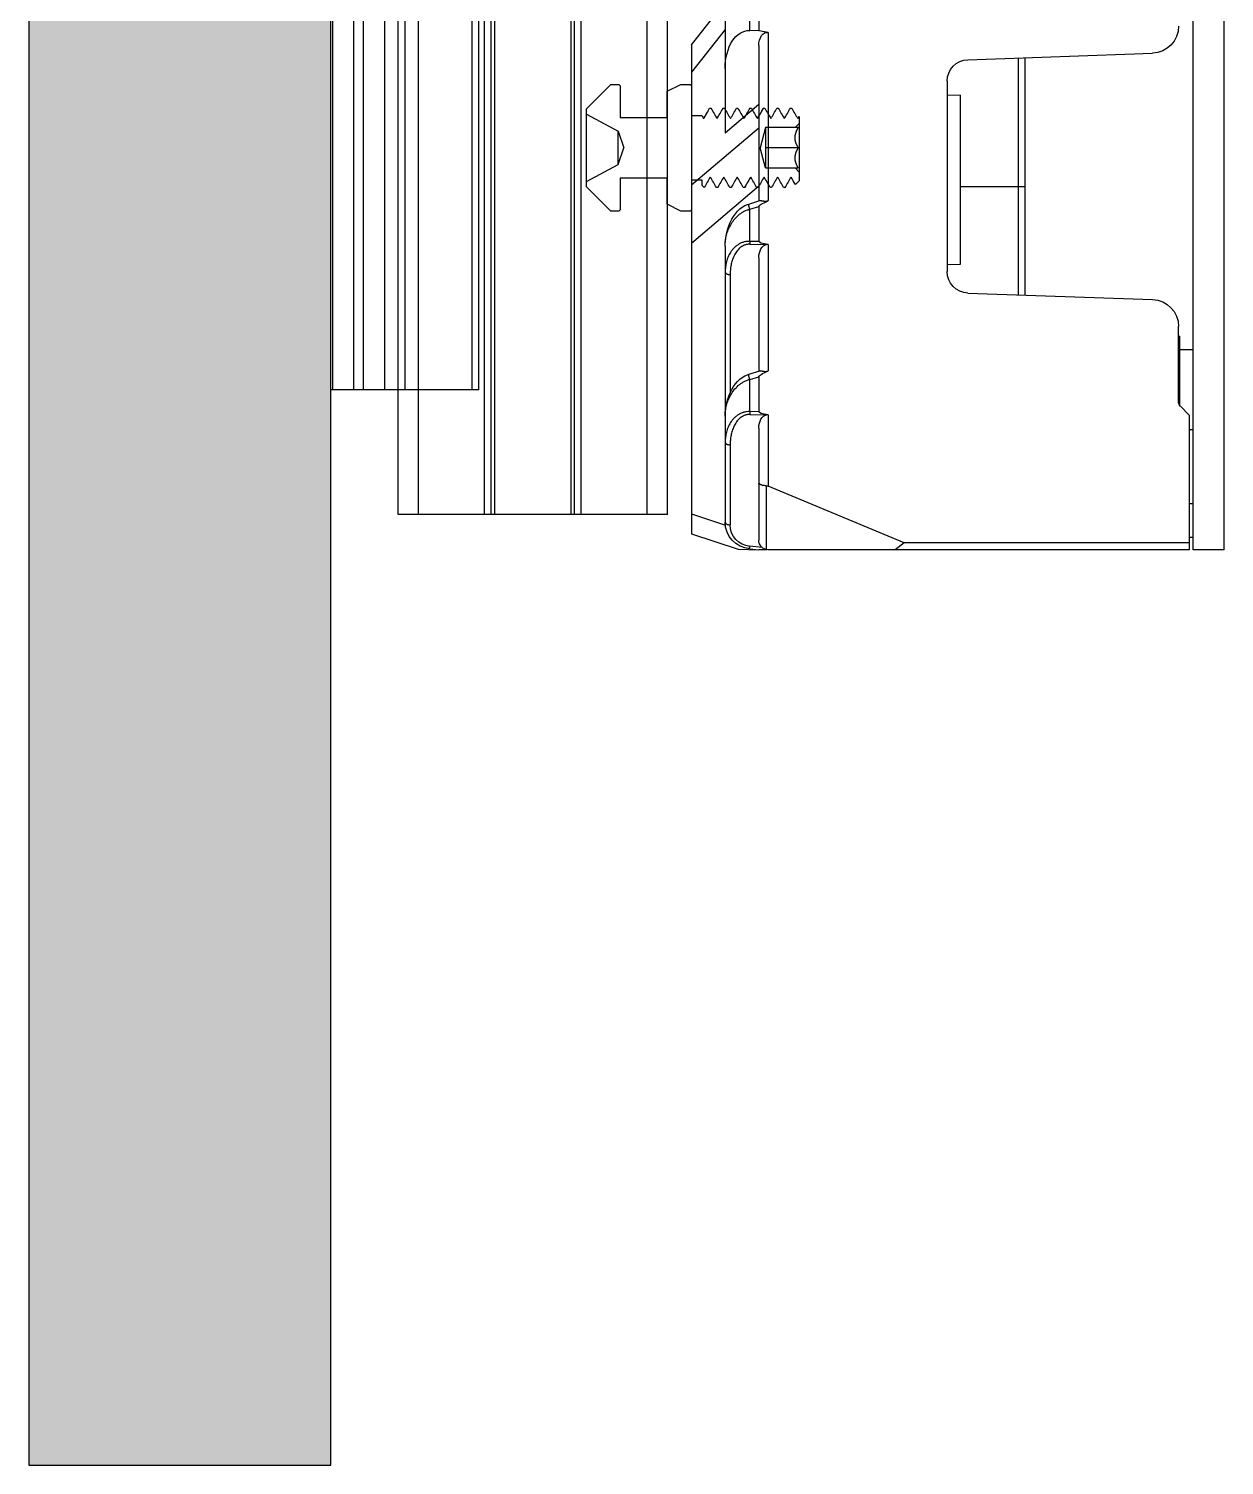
# Model space of a CAD drawing. Header units: millimetres. Extents: x 620 to 19791, y 2539 to 6969.
# Drawn here: x 18899.4 to 18988.3, y 3728.4 to 3835.2 of the extents above; entities that cross this region are included whole.
import ezdxf

# ---------------------------------------------------------------- set-up
doc = ezdxf.new("R2010")
doc.units = ezdxf.units.MM
for name, color, linetype in [('02___PRT_ALL_AXES', 7, 'Continuous'), ('_88746', 7, 'Continuous'), ('DIM', 4, 'Continuous')]:
    doc.layers.add(name, color=color, linetype=linetype)
doc.layers.add('1轮廓线', color=7, linetype='Continuous', lineweight=25)

# ---------------------------------------------------------------- blocks, each defined once
blk = doc.blocks.new('ETYFHGJM')
at = {"color": 7, "linetype": 'Continuous'}
for p, q in [((11718.13, 4125.05), (11718.13, 3861.38)), ((11715.63, 3882.96), (11715.63, 3868.99)), ((11716.3, 3869), (11716.3, 3872.88)), ((11720.63, 3867.94), (11718.13, 3871.11)), ((11714.93, 3868.87), (11715.63, 3868.99)), ((11714.93, 3868.87), (11714.93, 3856.36)), ((11715.63, 3868.99), (11716.3, 3869)), ((11718.13, 3869.08), (11720.63, 3865.91)), ((11715.63, 3867.89), (11715.63, 3856.33)), ((11720.63, 3867.94), (11720.63, 3831.6)), ((11700.08, 3866.84), (11686.36, 3867.32)), ((11695.83, 3849.34), (11695.83, 3866.99)), ((11696.32, 3849.36), (11696.32, 3866.97)), ((11701.63, 3865.24), (11701.63, 3851.09)), ((11715.63, 3863.5), (11718.13, 3861.38)), ((11720.63, 3857.53), (11715.63, 3861.78)), ((11700.63, 3857.41), (11695.83, 3857.41)), ((11720.63, 3853.21), (11715.63, 3857.45)), ((11716.38, 3856.11), (11715.55, 3856.36)), ((11716.3, 3855.72), (11715.63, 3855.93)), ((11715.63, 3855.93), (11715.63, 3853.32)), ((11716.3, 3853.33), (11716.3, 3855.72)), ((11714.93, 3853.09), (11714.93, 3843.7)), ((11716.3, 3853.12), (11715.06, 3853.09)), ((11715.63, 3853.32), (11716.3, 3853.33)), ((11718.13, 3852.98), (11718.13, 3832.46)), ((11715.63, 3852.1), (11715.63, 3843.68)), ((11717.76, 3850.85), (11717.76, 3842.07)), ((11700.08, 3849.49), (11686.36, 3849.01)), ((11684.43, 3841.42), (11684.43, 3847.01)), ((11716.38, 3843.45), (11715.55, 3843.7)), ((11716.3, 3843.07), (11715.63, 3843.27)), ((11715.63, 3843.27), (11715.63, 3840.66)), ((11716.3, 3840.68), (11716.3, 3843.07)), ((11684.28, 3841.07), (11683.63, 3840.41)), ((11715.63, 3840.66), (11716.3, 3840.68)), ((11683.63, 3840.41), (11683.63, 3830.41)), ((11714.93, 3840.43), (11714.93, 3835.12)), ((11716.3, 3840.46), (11715.06, 3840.43)), ((11715.63, 3839.44), (11715.63, 3831.11)), ((11717.76, 3838.2), (11717.76, 3832.25)), ((11704.83, 3830.91), (11714.93, 3835.12)), ((11715.08, 3835.16), (11715.08, 3830.43)), ((11720.63, 3833.07), (11718.11, 3832.24)), ((11720.63, 3831.6), (11717.16, 3830.45)), ((11683.63, 3830.91), (11704.83, 3830.91)), ((11683.63, 3830.41), (11714.93, 3830.41)), ((11704.83, 3830.91), (11705.5, 3830.41)), ((11715, 3830.41), (11715.63, 3830.41)), ((11715.38, 3830.58), (11716.3, 3830.66)), ((11716.3, 3830.47), (11715.63, 3830.41)), ((11717.16, 3830.45), (11715.63, 3830.41))]:
    blk.add_line(p, q, dxfattribs=at)
for points in [[(11718.13, 3852.98), (11718.12, 3853.25), (11718.09, 3853.59), (11718.03, 3853.9), (11717.96, 3854.2), (11717.86, 3854.48), (11717.76, 3854.74), (11717.64, 3854.98), (11717.51, 3855.19), (11717.36, 3855.39), (11717.21, 3855.58), (11717.04, 3855.74), (11716.86, 3855.87), (11716.67, 3855.99), (11716.48, 3856.07), (11716.38, 3856.11)], [(11718.13, 3840.33), (11718.12, 3840.6), (11718.09, 3840.93), (11718.03, 3841.25), (11717.96, 3841.55), (11717.86, 3841.83), (11717.76, 3842.08), (11717.64, 3842.32), (11717.51, 3842.54), (11717.36, 3842.74), (11717.21, 3842.92), (11717.04, 3843.08), (11716.86, 3843.22), (11716.67, 3843.33), (11716.48, 3843.42), (11716.38, 3843.45)]]:
    blk.add_lwpolyline(points, dxfattribs=at)
for centre, radius, start, end in [((11686.43, 3869.32), 2, 180, 268), ((11700.03, 3865.24), 1.6, 0, 88), ((11700.03, 3851.09), 1.6, 272, 0), ((11686.43, 3847.01), 2, 92, 180), ((11683.93, 3841.42), 0.5, 315, 0), ((11716.13, 3832.46), 2, 275, 0), ((11716.16, 3832.25), 1.6, 275.0001, 359.9999), ((11714.93, 3831.11), 0.7, 270, 360)]:
    blk.add_arc(centre, radius, start, end, dxfattribs=at)
for centre, major_axis, ratio, start_param, end_param in [((11714.93, 3867.77), (0.12, 1.1), 0.625869, -1.399955, 0.170842), ((11716.13, 3865.85), (0.34, 3.15), 0.625869, -1.399955, 0.083575), ((11711.04, 3857.29), (4.59, -1.38), 0.083503, 0.025059, 0.58464), ((11711.04, 3853.2), (4.59, 0.12), 0.087128, -0.561803, -0.002222), ((11714.93, 3851.99), (0.12, 1.1), 0.625869, -1.399955, -0.020975), ((11711.04, 3844.64), (4.59, -1.38), 0.083503, 0.025059, 0.58464), ((11711.04, 3840.54), (4.59, 0.12), 0.087128, -0.561803, -0.002222), ((11714.93, 3839.33), (0.12, 1.1), 0.625869, -1.399955, -0.020975), ((11714.93, 3834.03), (0.27, 1.12), 0.575257, 0.178431, 0.39937)]:
    blk.add_ellipse(centre, major_axis=major_axis, ratio=ratio, start_param=start_param, end_param=end_param, dxfattribs=at)
for points, knots in [([(11715.55, 3856.36), (11715.54, 3856.36), (11715.53, 3856.36), (11715.5, 3856.36), (11715.47, 3856.36), (11715.44, 3856.36), (11715.41, 3856.35), (11715.36, 3856.35), (11715.3, 3856.34), (11715.25, 3856.33), (11715.21, 3856.32), (11715.16, 3856.32), (11715.11, 3856.31), (11715.07, 3856.32), (11715.02, 3856.33), (11714.97, 3856.34), (11714.94, 3856.35), (11714.93, 3856.36)], [0, 0, 0, 0, 0.037591, 0.079248, 0.125257, 0.175575, 0.22996, 0.288084, 0.414107, 0.481299, 0.550839, 0.622431, 0.695789, 0.770586, 0.846501, 0.923108, 1, 1, 1, 1]), ([(11716.3, 3855.72), (11716.31, 3855.75), (11716.32, 3855.8), (11716.34, 3855.87), (11716.36, 3855.93), (11716.37, 3855.98), (11716.38, 3856.02), (11716.38, 3856.04), (11716.38, 3856.06), (11716.38, 3856.07), (11716.39, 3856.08), (11716.39, 3856.09), (11716.39, 3856.09), (11716.39, 3856.1), (11716.39, 3856.1), (11716.38, 3856.1), (11716.38, 3856.11), (11716.38, 3856.11), (11716.38, 3856.11)], [0, 0, 0, 0, 0.194087, 0.380069, 0.55108, 0.700836, 0.765999, 0.823888, 0.873984, 0.915878, 0.933647, 0.94926, 0.962709, 0.974003, 0.983177, 0.990338, 0.995744, 1, 1, 1, 1]), ([(11718.13, 3852.98), (11718.13, 3853.12), (11718.11, 3853.39), (11718.03, 3853.79), (11717.91, 3854.19), (11717.72, 3854.57), (11717.48, 3854.94), (11717.22, 3855.22), (11716.97, 3855.42), (11716.77, 3855.55), (11716.54, 3855.65), (11716.38, 3855.7), (11716.3, 3855.72)], [0, 0, 0, 0, 0.114157, 0.229711, 0.347349, 0.467857, 0.592213, 0.721633, 0.78874, 0.857568, 0.928087, 1, 1, 1, 1]), ([(11714.93, 3853.09), (11714.95, 3853.09), (11714.99, 3853.09), (11715.04, 3853.09), (11715.06, 3853.09)], [0, 0, 0, 0, 0.502289, 1, 1, 1, 1]), ([(11716.3, 3853.33), (11716.3, 3853.3), (11716.3, 3853.22), (11716.3, 3853.15), (11716.3, 3853.12)], [0, 0, 0, 0, 0.520636, 1, 1, 1, 1]), ([(11716.3, 3853.33), (11716.38, 3853.33), (11716.54, 3853.33), (11716.77, 3853.28), (11716.98, 3853.2), (11717.17, 3853.09), (11717.34, 3852.97), (11717.49, 3852.83), (11717.62, 3852.68), (11717.77, 3852.46), (11717.92, 3852.18), (11718.04, 3851.82), (11718.11, 3851.44), (11718.13, 3851.19), (11718.13, 3851.07)], [0, 0, 0, 0, 0.073456, 0.145212, 0.214736, 0.281927, 0.34698, 0.410217, 0.471982, 0.532592, 0.651272, 0.768029, 0.883995, 1, 1, 1, 1]), ([(11716.3, 3853.12), (11716.34, 3853.12), (11716.41, 3853.12), (11716.51, 3853.1), (11716.61, 3853.08), (11716.74, 3853.03), (11716.88, 3852.96), (11717.09, 3852.81), (11717.26, 3852.62), (11717.39, 3852.41), (11717.5, 3852.2), (11717.61, 3851.92), (11717.7, 3851.57), (11717.75, 3851.21), (11717.76, 3850.97), (11717.76, 3850.85)], [0, 0, 0, 0, 0.035465, 0.070586, 0.105244, 0.139388, 0.206036, 0.270837, 0.39625, 0.457756, 0.518712, 0.639533, 0.759696, 0.879732, 1, 1, 1, 1]), ([(11718.13, 3851.07), (11718.13, 3851.06), (11718.13, 3851.05), (11718.12, 3851.02), (11718.1, 3850.99), (11718.07, 3850.95), (11718.02, 3850.92), (11717.97, 3850.89), (11717.9, 3850.87), (11717.83, 3850.86), (11717.79, 3850.86), (11717.76, 3850.85)], [0, 0, 0, 0, 0.043528, 0.088011, 0.182534, 0.288572, 0.408214, 0.541346, 0.68628, 0.840327, 1, 1, 1, 1]), ([(11715.55, 3843.7), (11715.54, 3843.7), (11715.53, 3843.71), (11715.5, 3843.71), (11715.47, 3843.71), (11715.44, 3843.7), (11715.41, 3843.7), (11715.36, 3843.69), (11715.3, 3843.68), (11715.25, 3843.67), (11715.21, 3843.66), (11715.16, 3843.66), (11715.11, 3843.66), (11715.07, 3843.66), (11715.02, 3843.67), (11714.97, 3843.68), (11714.94, 3843.69), (11714.93, 3843.7)], [0, 0, 0, 0, 0.037591, 0.079248, 0.125257, 0.175575, 0.22996, 0.288084, 0.414107, 0.481299, 0.550839, 0.622431, 0.695789, 0.770586, 0.846501, 0.923108, 1, 1, 1, 1]), ([(11716.3, 3843.07), (11716.31, 3843.09), (11716.32, 3843.14), (11716.34, 3843.21), (11716.36, 3843.28), (11716.37, 3843.33), (11716.38, 3843.36), (11716.38, 3843.38), (11716.38, 3843.4), (11716.38, 3843.42), (11716.39, 3843.43), (11716.39, 3843.43), (11716.39, 3843.44), (11716.39, 3843.44), (11716.39, 3843.45), (11716.38, 3843.45), (11716.38, 3843.45), (11716.38, 3843.45), (11716.38, 3843.45)], [0, 0, 0, 0, 0.194087, 0.380069, 0.55108, 0.700836, 0.765999, 0.823888, 0.873984, 0.915878, 0.933647, 0.94926, 0.962709, 0.974003, 0.983177, 0.990338, 0.995744, 1, 1, 1, 1]), ([(11718.13, 3840.33), (11718.13, 3840.46), (11718.11, 3840.73), (11718.03, 3841.14), (11717.91, 3841.53), (11717.72, 3841.92), (11717.48, 3842.29), (11717.22, 3842.56), (11716.97, 3842.76), (11716.77, 3842.89), (11716.54, 3843), (11716.38, 3843.05), (11716.3, 3843.07)], [0, 0, 0, 0, 0.114157, 0.229711, 0.347349, 0.467857, 0.592213, 0.721633, 0.78874, 0.857568, 0.928087, 1, 1, 1, 1]), ([(11716.3, 3840.68), (11716.3, 3840.64), (11716.3, 3840.57), (11716.3, 3840.5), (11716.3, 3840.46)], [0, 0, 0, 0, 0.520636, 1, 1, 1, 1]), ([(11716.3, 3840.68), (11716.38, 3840.68), (11716.54, 3840.67), (11716.77, 3840.62), (11716.98, 3840.54), (11717.17, 3840.44), (11717.34, 3840.31), (11717.49, 3840.17), (11717.62, 3840.02), (11717.77, 3839.81), (11717.92, 3839.52), (11718.04, 3839.16), (11718.11, 3838.79), (11718.13, 3838.54), (11718.13, 3838.41)], [0, 0, 0, 0, 0.073456, 0.145212, 0.214736, 0.281927, 0.34698, 0.410217, 0.471982, 0.532592, 0.651272, 0.768029, 0.883995, 1, 1, 1, 1]), ([(11714.93, 3840.43), (11714.95, 3840.43), (11714.99, 3840.44), (11715.04, 3840.43), (11715.06, 3840.43)], [0, 0, 0, 0, 0.502289, 1, 1, 1, 1]), ([(11716.3, 3840.46), (11716.34, 3840.46), (11716.41, 3840.46), (11716.51, 3840.45), (11716.61, 3840.42), (11716.74, 3840.38), (11716.88, 3840.3), (11717.09, 3840.15), (11717.26, 3839.96), (11717.39, 3839.75), (11717.5, 3839.54), (11717.61, 3839.26), (11717.7, 3838.91), (11717.75, 3838.56), (11717.76, 3838.32), (11717.76, 3838.2)], [0, 0, 0, 0, 0.035465, 0.070586, 0.105244, 0.139388, 0.206036, 0.270837, 0.39625, 0.457756, 0.518712, 0.639533, 0.759696, 0.879732, 1, 1, 1, 1]), ([(11718.13, 3838.41), (11718.13, 3838.41), (11718.13, 3838.39), (11718.12, 3838.37), (11718.1, 3838.33), (11718.07, 3838.3), (11718.02, 3838.26), (11717.97, 3838.24), (11717.9, 3838.22), (11717.83, 3838.2), (11717.79, 3838.2), (11717.76, 3838.2)], [0, 0, 0, 0, 0.043528, 0.088011, 0.182534, 0.288572, 0.408214, 0.541346, 0.68628, 0.840327, 1, 1, 1, 1]), ([(11715.08, 3835.16), (11715.12, 3835.16), (11715.19, 3835.17), (11715.3, 3835.18), (11715.39, 3835.2), (11715.46, 3835.23), (11715.51, 3835.25), (11715.54, 3835.26), (11715.57, 3835.28), (11715.59, 3835.29), (11715.61, 3835.31), (11715.62, 3835.32), (11715.63, 3835.34), (11715.63, 3835.35), (11715.63, 3835.36)], [0, 0, 0, 0, 0.188559, 0.364475, 0.523328, 0.661698, 0.722501, 0.777496, 0.826676, 0.870185, 0.908383, 0.941943, 0.971959, 1, 1, 1, 1]), ([(11718.13, 3832.46), (11718.13, 3832.46), (11718.13, 3832.44), (11718.12, 3832.42), (11718.1, 3832.38), (11718.07, 3832.35), (11718.02, 3832.32), (11717.97, 3832.29), (11717.9, 3832.27), (11717.83, 3832.26), (11717.79, 3832.25), (11717.76, 3832.25)], [0, 0, 0, 0, 0.043528, 0.088011, 0.182534, 0.288572, 0.408214, 0.541346, 0.68628, 0.840327, 1, 1, 1, 1]), ([(11716.3, 3830.47), (11716.3, 3830.47), (11716.3, 3830.47), (11716.3, 3830.47), (11716.3, 3830.48), (11716.3, 3830.48), (11716.31, 3830.49), (11716.31, 3830.5), (11716.31, 3830.52), (11716.31, 3830.55), (11716.3, 3830.58), (11716.3, 3830.62), (11716.3, 3830.64), (11716.3, 3830.66)], [0, 0, 0, 0, 0.007686, 0.013846, 0.021863, 0.043757, 0.073655, 0.157322, 0.271995, 0.415972, 0.58711, 0.782895, 1, 1, 1, 1])]:
    blk.add_open_spline(points, degree=3, knots=knots, dxfattribs=at)
at = {"layer": '02___PRT_ALL_AXES', "color": 7, "linetype": 'Continuous'}
for p, q in [((11701.63, 3864.22), (11700.63, 3864.19)), ((11700.63, 3851.63), (11700.63, 3864.19)), ((11701.63, 3851.61), (11700.63, 3851.63))]:
    blk.add_line(p, q, dxfattribs=at)
at = {"layer": '_88746', "color": 7, "linetype": 'Continuous'}
for p, q in [((11681.03, 3830.41), (11681.03, 3999.16)), ((11683.33, 3830.41), (11683.33, 3999.16)), ((11684.43, 3846.29), (11684.33, 3846.29)), ((11684.33, 3841.12), (11684.33, 3846.29)), ((11684.33, 3845.29), (11683.33, 3845.29)), ((11683.63, 3839.34), (11683.33, 3839.34)), ((11683.63, 3833.84), (11683.33, 3833.84)), ((11683.63, 3831.34), (11683.33, 3831.34)), ((11681.03, 3830.41), (11683.33, 3830.41))]:
    blk.add_line(p, q, dxfattribs=at)
blk = doc.blocks.new('*U124')
blk.add_blockref('ETYFHGJM', (-11700.83, -4002.91))
blk = doc.blocks.new('*U125')
at = {"color": 0, "linetype": 'ByBlock', "lineweight": -2, "transparency": 16777216}
blk.add_blockref('*U124', (0, 0), dxfattribs=at)
blk = doc.blocks.new('STDGB')
at = {"color": 2, "linetype": 'Continuous'}
for p, q in [((11938.21, 3865.82), (11938.21, 3944.82)), ((11949.21, 3944.82), (11938.21, 3944.82)), ((11938.36, 3865.82), (11938.36, 3944.82)), ((11939.92, 3865.82), (11939.92, 3944.82)), ((11940.63, 3865.82), (11940.63, 3944.82)), ((11942.21, 3865.82), (11942.21, 3944.82)), ((11943.21, 3865.82), (11943.21, 3944.82)), ((11943.71, 3944.82), (11943.71, 3865.82)), ((11948.71, 3865.82), (11948.71, 3944.82)), ((11949.21, 3865.82), (11949.21, 3944.82)), ((11949.21, 3865.82), (11938.21, 3865.82))]:
    blk.add_line(p, q, dxfattribs=at)
blk = doc.blocks.new('RYFHVN')
at = {"layer": '1轮廓线', "linetype": 'Continuous', "lineweight": 25}
for p, q in [((8617.81, 3200.29), (8619.61, 3202.09)), ((8619.61, 3202.09), (8620.21, 3202.09)), ((8620.21, 3202.09), (8620.31, 3201.99)), ((8620.31, 3201.99), (8620.31, 3199.64)), ((8623.81, 3201.59), (8624.81, 3202.09)), ((8624.81, 3202.09), (8625.51, 3202.09)), ((8625.51, 3202.09), (8625.61, 3201.99)), ((8625.61, 3202.29), (8625.61, 3199.79)), ((8623.81, 3199.64), (8623.81, 3201.59)), ((8617.81, 3199.89), (8617.81, 3200.29)), ((8617.81, 3198.28), (8617.81, 3199.89)), ((8626.96, 3200.34), (8626.96, 3200.34)), ((8626.96, 3200.34), (8627.06, 3200.34)), ((8627.06, 3200.34), (8627.06, 3200.34)), ((8627.96, 3200.34), (8627.96, 3200.34)), ((8627.96, 3200.34), (8628.06, 3200.34)), ((8628.06, 3200.34), (8628.06, 3200.34)), ((8628.96, 3200.34), (8628.96, 3200.34)), ((8628.96, 3200.34), (8629.06, 3200.34)), ((8629.06, 3200.34), (8629.06, 3200.34)), ((8629.96, 3200.34), (8629.96, 3200.34)), ((8629.96, 3200.34), (8630.06, 3200.34)), ((8630.06, 3200.34), (8630.06, 3200.34)), ((8630.96, 3200.34), (8630.96, 3200.34)), ((8630.96, 3200.34), (8631.06, 3200.34)), ((8631.06, 3200.34), (8631.06, 3200.34)), ((8631.96, 3200.34), (8631.96, 3200.34)), ((8631.96, 3200.34), (8632.06, 3200.34)), ((8632.06, 3200.34), (8632.06, 3200.34)), ((8632.96, 3200.34), (8632.96, 3200.34)), ((8632.96, 3200.34), (8633.06, 3200.34)), ((8633.06, 3200.34), (8633.06, 3200.34)), ((8620.31, 3199.64), (8623.81, 3199.64)), ((8625.61, 3199.79), (8626.38, 3199.79)), ((8626.38, 3199.79), (8626.38, 3199.79)), ((8626.51, 3199.56), (8626.51, 3199.56)), ((8627.51, 3199.56), (8627.51, 3199.56)), ((8628.51, 3199.56), (8628.51, 3199.56)), ((8629.51, 3199.56), (8629.51, 3199.56)), ((8630.51, 3199.56), (8630.51, 3199.56)), ((8633.31, 3198.89), (8631.11, 3198.89)), ((8631.11, 3198.89), (8631.11, 3195.89)), ((8631.51, 3199.56), (8631.51, 3199.56)), ((8632.51, 3199.56), (8632.51, 3199.56)), ((8633.61, 3199.19), (8633.31, 3198.89)), ((8633.51, 3199.56), (8633.51, 3199.56)), ((8633.61, 3199.73), (8633.61, 3199.73)), ((8633.61, 3199.73), (8633.61, 3199.19)), ((8633.61, 3199.19), (8633.61, 3195.59)), ((8617.81, 3196.79), (8617.81, 3197.99)), ((8620.17, 3196.14), (8620.17, 3198.64)), ((8633.55, 3197.39), (8631.11, 3197.39)), ((8617.81, 3194.89), (8617.81, 3196.5)), ((8631.11, 3195.89), (8633.31, 3195.89)), ((8633.31, 3195.89), (8633.61, 3195.59)), ((8633.61, 3195.59), (8633.61, 3194.94)), ((8617.81, 3194.49), (8617.81, 3194.89)), ((8620.31, 3195.14), (8620.31, 3192.79)), ((8623.81, 3195.14), (8620.31, 3195.14)), ((8623.81, 3193.19), (8623.81, 3195.14)), ((8626.41, 3194.99), (8625.61, 3194.99)), ((8625.61, 3194.99), (8625.61, 3192.79)), ((8626.41, 3194.59), (8626.41, 3194.99)), ((8626.56, 3194.44), (8626.41, 3194.59)), ((8627.01, 3195.22), (8627.01, 3195.22)), ((8628.01, 3195.22), (8628.01, 3195.22)), ((8629.01, 3195.22), (8629.01, 3195.22)), ((8630.01, 3195.22), (8630.01, 3195.22)), ((8631.01, 3195.22), (8631.01, 3195.22)), ((8632.01, 3195.22), (8632.01, 3195.22)), ((8633.01, 3195.22), (8633.01, 3195.22)), ((8633.61, 3194.94), (8633.33, 3194.66)), ((8633.33, 3194.66), (8633.33, 3194.66)), ((8619.61, 3192.69), (8617.81, 3194.49)), ((8626.56, 3194.44), (8626.56, 3194.44)), ((8627.46, 3194.44), (8627.46, 3194.44)), ((8627.56, 3194.44), (8627.46, 3194.44)), ((8627.56, 3194.44), (8627.56, 3194.44)), ((8628.46, 3194.44), (8628.46, 3194.44)), ((8628.56, 3194.44), (8628.46, 3194.44)), ((8628.56, 3194.44), (8628.56, 3194.44)), ((8629.46, 3194.44), (8629.46, 3194.44)), ((8629.56, 3194.44), (8629.46, 3194.44)), ((8629.56, 3194.44), (8629.56, 3194.44)), ((8630.46, 3194.44), (8630.46, 3194.44)), ((8630.56, 3194.44), (8630.46, 3194.44)), ((8630.56, 3194.44), (8630.56, 3194.44)), ((8631.46, 3194.44), (8631.46, 3194.44)), ((8631.56, 3194.44), (8631.46, 3194.44)), ((8631.56, 3194.44), (8631.56, 3194.44)), ((8632.46, 3194.44), (8632.46, 3194.44)), ((8632.56, 3194.44), (8632.46, 3194.44)), ((8632.56, 3194.44), (8632.56, 3194.44)), ((8620.21, 3192.69), (8619.61, 3192.69)), ((8620.31, 3192.79), (8620.21, 3192.69)), ((8624.81, 3192.69), (8623.81, 3193.19)), ((8625.51, 3192.69), (8624.81, 3192.69)), ((8625.61, 3192.79), (8625.51, 3192.69))]:
    blk.add_line(p, q, dxfattribs=at)
at = {"layer": '1轮廓线'}
for p, q in [((8617.81, 3199.89), (8620.17, 3198.64)), ((8631.11, 3198.89), (8630.71, 3197.39)), ((8620.17, 3198.64), (8620.58, 3197.39)), ((8620.17, 3196.14), (8620.58, 3197.39)), ((8631.11, 3195.89), (8630.71, 3197.39)), ((8617.81, 3194.89), (8620.17, 3196.14))]:
    blk.add_line(p, q, dxfattribs=at)
at = {"layer": '1轮廓线', "linetype": 'Continuous', "lineweight": 25}
for points, degree in [([(8626.51, 3199.56), (8626.66, 3199.82), (8626.81, 3200.08), (8626.96, 3200.34)], 3), ([(8626.84, 3200.13), (8626.68, 3199.85), (8626.51, 3199.56)], 2), ([(8627.06, 3200.34), (8627.21, 3200.08), (8627.36, 3199.82), (8627.51, 3199.56)], 3), ([(8627.51, 3199.56), (8627.66, 3199.82), (8627.81, 3200.08), (8627.96, 3200.34)], 3), ([(8627.94, 3200.3), (8627.95, 3200.33), (8627.95, 3200.34), (8627.96, 3200.34)], 3), ([(8628.06, 3200.34), (8628.21, 3200.08), (8628.36, 3199.82), (8628.51, 3199.56)], 3), ([(8628.51, 3199.56), (8628.66, 3199.82), (8628.81, 3200.08), (8628.96, 3200.34)], 3), ([(8628.94, 3200.3), (8628.94, 3200.33), (8628.95, 3200.34), (8628.96, 3200.34)], 3), ([(8629.06, 3200.34), (8629.21, 3200.08), (8629.36, 3199.82), (8629.51, 3199.56)], 3), ([(8629.51, 3199.56), (8629.66, 3199.82), (8629.81, 3200.08), (8629.96, 3200.34)], 3), ([(8629.94, 3200.3), (8629.95, 3200.33), (8629.95, 3200.34), (8629.96, 3200.34)], 3), ([(8630.06, 3200.34), (8630.21, 3200.08), (8630.36, 3199.82), (8630.51, 3199.56)], 3), ([(8630.51, 3199.56), (8630.66, 3199.82), (8630.81, 3200.08), (8630.96, 3200.34)], 3), ([(8630.94, 3200.3), (8630.72, 3199.93), (8630.51, 3199.57)], 2), ([(8630.93, 3200.29), (8630.94, 3200.32), (8630.95, 3200.34), (8630.96, 3200.34)], 3), ([(8631.06, 3200.34), (8631.21, 3200.08), (8631.36, 3199.82), (8631.51, 3199.56)], 3), ([(8631.51, 3199.56), (8631.66, 3199.82), (8631.81, 3200.08), (8631.96, 3200.34)], 3), ([(8631.94, 3200.3), (8631.95, 3200.33), (8631.95, 3200.34), (8631.96, 3200.34)], 3), ([(8632.06, 3200.34), (8632.21, 3200.08), (8632.36, 3199.82), (8632.51, 3199.56)], 3), ([(8632.51, 3199.56), (8632.66, 3199.82), (8632.81, 3200.08), (8632.96, 3200.34)], 3), ([(8633.06, 3200.34), (8633.21, 3200.08), (8633.36, 3199.82), (8633.51, 3199.56)], 3), ([(8626.38, 3199.79), (8626.42, 3199.71), (8626.47, 3199.64), (8626.51, 3199.56)], 3), ([(8633.51, 3199.56), (8633.55, 3199.62), (8633.58, 3199.68), (8633.61, 3199.73)], 3), ([(8633.31, 3195.89), (8633.31, 3195.89), (8633.43, 3195.89), (8633.55, 3195.89)], 2), ([(8627.01, 3195.22), (8626.86, 3194.96), (8626.71, 3194.7), (8626.56, 3194.44)], 3), ([(8627.46, 3194.44), (8627.31, 3194.7), (8627.16, 3194.96), (8627.01, 3195.22)], 3), ([(8628.01, 3195.22), (8627.86, 3194.96), (8627.71, 3194.7), (8627.56, 3194.44)], 3), ([(8628.46, 3194.44), (8628.31, 3194.7), (8628.16, 3194.96), (8628.01, 3195.22)], 3), ([(8629.01, 3195.22), (8628.86, 3194.96), (8628.71, 3194.7), (8628.56, 3194.44)], 3), ([(8629.46, 3194.44), (8629.31, 3194.7), (8629.16, 3194.96), (8629.01, 3195.22)], 3), ([(8630.01, 3195.22), (8629.86, 3194.96), (8629.71, 3194.7), (8629.56, 3194.44)], 3), ([(8629.58, 3194.47), (8629.8, 3194.84), (8630.02, 3195.21)], 2), ([(8630.46, 3194.44), (8630.31, 3194.7), (8630.16, 3194.96), (8630.01, 3195.22)], 3), ([(8631.01, 3195.22), (8630.86, 3194.96), (8630.71, 3194.7), (8630.56, 3194.44)], 3), ([(8631.46, 3194.44), (8631.31, 3194.7), (8631.16, 3194.96), (8631.01, 3195.22)], 3), ([(8632.01, 3195.22), (8631.86, 3194.96), (8631.71, 3194.7), (8631.56, 3194.44)], 3), ([(8632.46, 3194.44), (8632.31, 3194.7), (8632.16, 3194.96), (8632.01, 3195.22)], 3), ([(8633.01, 3195.22), (8632.86, 3194.96), (8632.71, 3194.7), (8632.56, 3194.44)], 3), ([(8633.33, 3194.66), (8633.23, 3194.85), (8633.12, 3195.03), (8633.01, 3195.22)], 3), ([(8627.56, 3194.44), (8627.57, 3194.44), (8627.58, 3194.45), (8627.59, 3194.48)], 3), ([(8628.59, 3194.48), (8628.58, 3194.45), (8628.57, 3194.44), (8628.56, 3194.44)], 3)]:
    blk.add_open_spline(points, degree=degree, dxfattribs=at)
for points, degree, knots in [([(8633.61, 3198.89), (8633.43, 3198.89), (8633.31, 3198.89), (8633.31, 3198.89)], 2, [0, 0, 0, 0.500069, 1, 1, 1]), ([(8633.55, 3197.39), (8633.43, 3197.6), (8633.37, 3197.78), (8633.31, 3197.96), (8633.31, 3198.32), (8633.43, 3198.68), (8633.55, 3198.89)], 2, [0, 0, 0, 0.25, 0.25, 0.5, 0.75, 1, 1, 1]), ([(8617.81, 3197.99), (8617.81, 3197.99), (8617.81, 3198.01), (8617.81, 3198.04), (8617.81, 3198.11), (8617.81, 3198.16), (8617.81, 3198.21), (8617.81, 3198.28)], 2, [0, 0, 0, 0.25, 0.25, 0.5, 0.75, 0.75, 1, 1, 1]), ([(8617.81, 3196.5), (8617.81, 3196.56), (8617.81, 3196.62), (8617.81, 3196.67), (8617.81, 3196.74), (8617.81, 3196.76), (8617.81, 3196.79), (8617.81, 3196.79)], 2, [0, 0, 0, 0.250039, 0.250039, 0.500079, 0.750118, 0.750118, 1, 1, 1]), ([(8633.55, 3195.89), (8633.43, 3196.1), (8633.37, 3196.28), (8633.31, 3196.46), (8633.31, 3196.82), (8633.43, 3197.18), (8633.55, 3197.39)], 2, [0, 0, 0, 0.25, 0.25, 0.5, 0.75, 1, 1, 1]), ([(8629.59, 3194.48), (8629.59, 3194.47), (8629.59, 3194.47), (8629.58, 3194.45), (8629.57, 3194.44), (8629.56, 3194.44)], 3, [0, 0, 0, 0, 0.097677, 0.097677, 1, 1, 1, 1]), ([(8632.56, 3194.44), (8632.57, 3194.44), (8632.58, 3194.45), (8632.59, 3194.48), (8632.59, 3194.48), (8632.59, 3194.48)], 3, [0, 0, 0, 0, 0.90212, 0.90212, 1, 1, 1, 1])]:
    blk.add_open_spline(points, degree=degree, knots=knots, dxfattribs=at)
blk = doc.blocks.new('tyfjg')
at = {"color": 30, "linetype": 'Continuous', "true_color": 0xf26722}
for p, q in [((6005.13, 3388.49), (6005.13, 3408.49)), ((6005.13, 3408.49), (7001.63, 3408.49)), ((6005.13, 3406.99), (7001.63, 3406.99)), ((6005.13, 3402.09), (7001.63, 3402.09)), ((6005.13, 3401.59), (7001.63, 3401.59)), ((7001.63, 3401.33), (6005.13, 3401.33)), ((7001.63, 3395.66), (6005.13, 3395.66)), ((6005.13, 3395.39), (7001.63, 3395.39)), ((6005.13, 3394.89), (7001.63, 3394.89)), ((6005.13, 3389.99), (7001.63, 3389.99)), ((6005.13, 3388.49), (7001.63, 3388.49))]:
    blk.add_line(p, q, dxfattribs=at)

msp = doc.modelspace()

# ---------------------------------------------------------------- hatches: boundary and pattern name
h = msp.add_hatch()
h.set_pattern_fill('ANSI36', color=256, scale=4)
h.set_pattern_definition([(45, (2911.064, 2147.77), (6.735192, 24.695704), [31.75, -6.35, 0, -6.35])])
h.paths.add_polyline_path([(18899.43688, 3728.41603), (18921.90428, 3728.41603), (18921.90428, 5626.66817), (18899.43688, 5626.66817)])

# ---------------------------------------------------------------- linework, layer by layer
at = {"layer": 'DIM', "color": 0}
msp.add_lwpolyline([(18899.43688, 5626.66817), (18899.43688, 3728.41603), (18921.90428, 3728.41603), (18921.90428, 5626.66817)], close=True, dxfattribs=at)

# ---------------------------------------------------------------- block references
at = {"xscale": -1}
msp.add_blockref('*U125', (18968.50428, 3968.98875), dxfattribs=at)
at = {"rotation": 90}
msp.add_blockref('tyfjg', (22335.39868, -2206.02442), dxfattribs=at)
for name, p in [('STDGB', (6983.69187, -57.45397)), ('RYFHVN', (10323.09129, 628.97552))]:
    msp.add_blockref(name, p)

doc.saveas('drawing.dxf')
